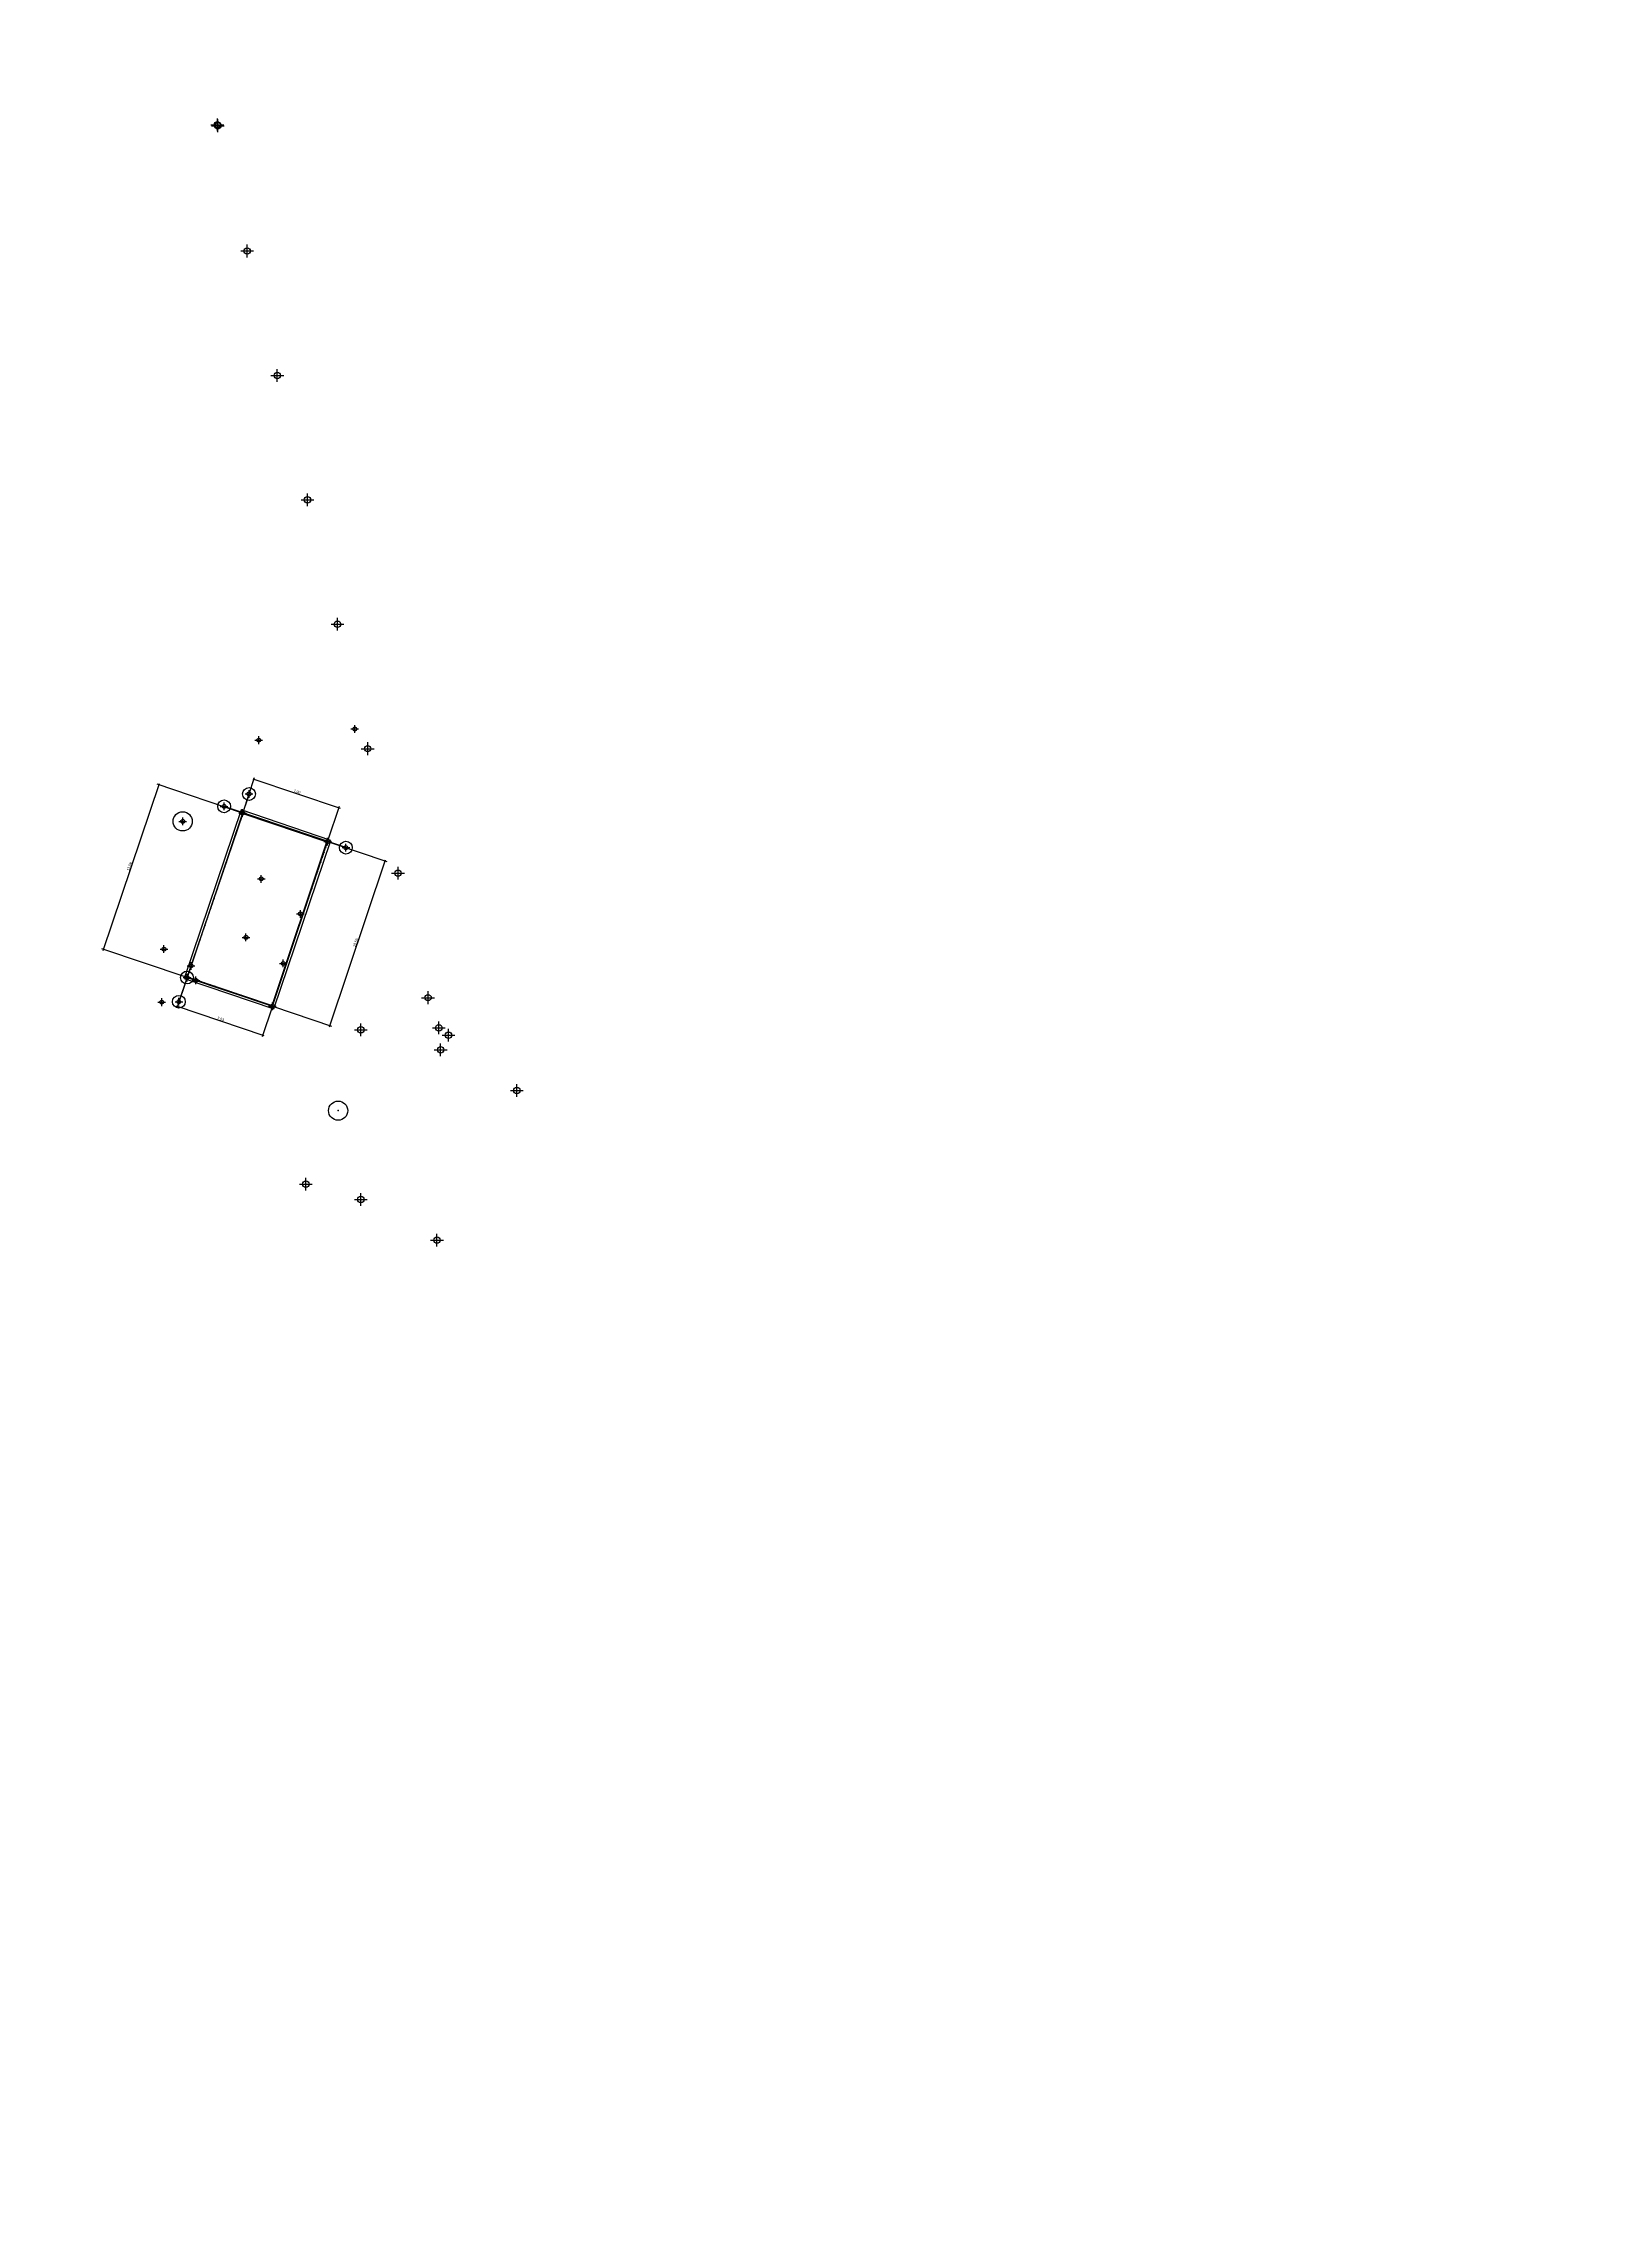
# Model space of a CAD drawing. Header units: metres. Extents: x -977055 to 805873, y -1033982 to 242021.
# Drawn here: x 815.2 to 936.4, y 557.4 to 727.7 of the extents above; entities that cross this region are included whole.
import ezdxf

# ---------------------------------------------------------------- set-up
doc = ezdxf.new("R2010")
doc.units = ezdxf.units.M
doc.header["$PDMODE"] = 32
doc.header["$PDSIZE"] = 1.5
doc.linetypes.add('OCULTA1', pattern=[0.15, 0.1, -0.05])
for name, color, linetype in [('linea 1', 1, 'Continuous'), ('puntos nov 7', 50, 'Continuous'), ('PUNTOS V', 4, 'Continuous'), ('V-NODE', 1, 'Continuous')]:
    doc.layers.add(name, color=color, linetype=linetype)
doc.layers.add('PDF2_area escolar', color=7, linetype='Continuous', true_color=0x989898)
doc.layers.add('PDF_Geometry', color=7, linetype='Continuous', true_color=0x797979)
doc.layers.get('PDF2_area escolar').off()
doc.styles.add('CITY2', font='stylu.ttf', dxfattribs={"height": 0.2})
doc.dimstyles.new('COTAS2', dxfattribs={"dimtxt": 0.02, "dimasz": 0.1, "dimexe": 0.15, "dimexo": 0.08, "dimgap": 0.05, "dimtad": 1, "dimzin": 0, "dimdsep": 46, "dimtxsty": 'CITY2', "dimblk": 'ARCHTICK', "dimcen": 1, "dimdle": 0.1, "dimclrd": 1, "dimclre": 1, "dimclrt": 2, "dimadec": 0, "dimazin": 0, "dimtfac": 1, "dimtofl": 0, "dimtmove": 0, "dimatfit": 3, "dimldrblk": 'ARCHTICK', "dimfxl": 0.18, "dimtolj": 1, "dimtzin": 0, "dimarcsym": 0})

# ---------------------------------------------------------------- blocks, each defined once
blk = doc.blocks.new('*U274')
at = {"color": 0, "linetype": 'ByBlock', "lineweight": -2, "transparency": 16777216}
for p, q in [((-1, 0), (1, 0)), ((0, -1), (0, 1))]:
    blk.add_line(p, q, dxfattribs=at)
blk.add_circle((0, 0), 0.5, dxfattribs=at)
blk = doc.blocks.new('*U367', base_point=(835.697, 638.643, 1046.722))
at = {"layer": 'V-NODE', "color": 50, "lineweight": -2, "xscale": 0.5, "yscale": 0.5, "zscale": 0.5}
blk.add_blockref('*U274', (835.697, 638.643, 1046.722), dxfattribs=at)
blk = doc.blocks.new('*U370', base_point=(839.989, 637.448, 1048.72))
at = {"layer": 'V-NODE', "color": 50, "lineweight": -2, "xscale": 0.5, "yscale": 0.5, "zscale": 0.5}
blk.add_blockref('*U274', (839.989, 637.448, 1048.72), dxfattribs=at)
blk = doc.blocks.new('*U373', base_point=(839.989, 650.698, 1048.72))
at = {"layer": 'V-NODE', "color": 50, "lineweight": -2, "xscale": 0.5, "yscale": 0.5, "zscale": 0.5}
blk.add_blockref('*U274', (839.989, 650.698, 1048.72), dxfattribs=at)
blk = doc.blocks.new('*U376', base_point=(846.088, 650.844, 1048.05))
at = {"layer": 'V-NODE', "color": 50, "lineweight": -2, "xscale": 0.5, "yscale": 0.5, "zscale": 0.5}
blk.add_blockref('*U274', (846.088, 650.844, 1048.05), dxfattribs=at)
blk = doc.blocks.new('*U379', base_point=(846.84, 650.275, 1048.517))
at = {"layer": 'V-NODE', "color": 50, "lineweight": -2, "xscale": 0.5, "yscale": 0.5, "zscale": 0.5}
blk.add_blockref('*U274', (846.84, 650.275, 1048.517), dxfattribs=at)
blk = doc.blocks.new('*U382', base_point=(846.231, 649.135, 1048.72))
at = {"layer": 'V-NODE', "color": 50, "lineweight": -2, "xscale": 0.5, "yscale": 0.5, "zscale": 0.5}
blk.add_blockref('*U274', (846.231, 649.135, 1048.72), dxfattribs=at)
blk = doc.blocks.new('*U385', base_point=(852.185, 645.955, 1048.72))
at = {"layer": 'V-NODE', "color": 50, "lineweight": -2, "xscale": 0.5, "yscale": 0.5, "zscale": 0.5}
blk.add_blockref('*U274', (852.185, 645.955, 1048.72), dxfattribs=at)
blk = doc.blocks.new('*U388', base_point=(845.943, 634.268, 1048.72))
at = {"layer": 'V-NODE', "color": 50, "lineweight": -2, "xscale": 0.5, "yscale": 0.5, "zscale": 0.5}
blk.add_blockref('*U274', (845.943, 634.268, 1048.72), dxfattribs=at)
blk = doc.blocks.new('*U391', base_point=(852.188, 645.95, 1052.02))
at = {"layer": 'V-NODE', "color": 50, "lineweight": -2, "xscale": 0.5, "yscale": 0.5, "zscale": 0.5}
blk.add_blockref('*U274', (852.188, 645.95, 1052.02), dxfattribs=at)
blk = doc.blocks.new('*U394', base_point=(845.942, 634.269, 1052.021))
at = {"layer": 'V-NODE', "color": 50, "lineweight": -2, "xscale": 0.5, "yscale": 0.5, "zscale": 0.5}
blk.add_blockref('*U274', (845.942, 634.269, 1052.021), dxfattribs=at)
blk = doc.blocks.new('*U544', base_point=(831.112, 711.531, 1028.201))
at = {"layer": 'V-NODE', "color": 50, "lineweight": -2, "xscale": 0.5, "yscale": 0.5, "zscale": 0.5}
blk.add_blockref('*U274', (831.112, 711.531, 1028.201), dxfattribs=at)
blk = doc.blocks.new('*U547', base_point=(828.788, 721.382, 1025.789))
at = {"layer": 'V-NODE', "color": 50, "lineweight": -2, "xscale": 0.5, "yscale": 0.5, "zscale": 0.5}
blk.add_blockref('*U274', (828.788, 721.382, 1025.789), dxfattribs=at)
blk = doc.blocks.new('*U550', base_point=(828.816, 721.313, 1025.927))
at = {"layer": 'V-NODE', "color": 50, "lineweight": -2, "xscale": 0.5, "yscale": 0.5, "zscale": 0.5}
blk.add_blockref('*U274', (828.816, 721.313, 1025.927), dxfattribs=at)
blk = doc.blocks.new('*U553', base_point=(833.469, 701.8, 1031.815))
at = {"layer": 'V-NODE', "color": 50, "lineweight": -2, "xscale": 0.5, "yscale": 0.5, "zscale": 0.5}
blk.add_blockref('*U274', (833.469, 701.8, 1031.815), dxfattribs=at)
blk = doc.blocks.new('*U556', base_point=(835.823, 692.088, 1035.064))
at = {"layer": 'V-NODE', "color": 50, "lineweight": -2, "xscale": 0.5, "yscale": 0.5, "zscale": 0.5}
blk.add_blockref('*U274', (835.823, 692.088, 1035.064), dxfattribs=at)
blk = doc.blocks.new('*U559', base_point=(838.177, 682.374, 1037.85))
at = {"layer": 'V-NODE', "color": 50, "lineweight": -2, "xscale": 0.5, "yscale": 0.5, "zscale": 0.5}
blk.add_blockref('*U274', (838.177, 682.374, 1037.85), dxfattribs=at)
blk = doc.blocks.new('*U562', base_point=(840.532, 672.654, 1040.706))
at = {"layer": 'V-NODE', "color": 50, "lineweight": -2, "xscale": 0.5, "yscale": 0.5, "zscale": 0.5}
blk.add_blockref('*U274', (840.532, 672.654, 1040.706), dxfattribs=at)
blk = doc.blocks.new('*U565', base_point=(842.898, 662.934, 1043.964))
at = {"layer": 'V-NODE', "color": 50, "lineweight": -2, "xscale": 0.5, "yscale": 0.5, "zscale": 0.5}
blk.add_blockref('*U274', (842.898, 662.934, 1043.964), dxfattribs=at)
blk = doc.blocks.new('*U568', base_point=(845.246, 653.204, 1047.043))
at = {"layer": 'V-NODE', "color": 50, "lineweight": -2, "xscale": 0.5, "yscale": 0.5, "zscale": 0.5}
blk.add_blockref('*U274', (845.246, 653.204, 1047.043), dxfattribs=at)
blk = doc.blocks.new('base')
at = {"layer": 'PDF_Geometry', "lineweight": 25, "extrusion": (-0.000787417, 0.063364, 0.99799), "elevation": 0.03}
for points in [[(-314.36, -197.29), (-299.6, -195.68), (-292.74, -194.19), (-282.66, -192.11), (-274.48, -190.36), (-258.04, -185.15), (-248.03, -180.61), (-240.54, -177.71), (-228.64, -174.04), (-222.73, -172.71), (-217.38, -171.04), (-209.93, -169.25), (-202.16, -164.76), (-196.2, -160.28), (-195.07, -159.82), (-178.09, -157.46), (-154.3, -156.61), (-136.67, -154.61), (-124.44, -153.16), (-118.07, -151.47), (-100.79, -146.65), (-80.95, -140.97), (-73.38, -139.33), (-61.69, -135.82), (-40.5, -131.6), (-37.73, -130.87), (-17.66, -129.44), (1.31, -127.46), (21.09, -124.93), (41.01, -122.83), (47.38, -123.46), (63.59, -123.19), (81.4, -124.31), (85.64, -96.07), (88.7, -66.39), (92.81, -40.78), (97.16, -22.39), (100.6, -1.56), (102.48, 8.32), (109.69, 37.36), (117.53, 76.62), (126.22, 115.64), (131.51, 149.59), (134.68, 173.97), (136.92, 195.59), (139.96, 229.68), (141.56, 250.68), (142.61, 271.37), (143.25, 283.21), (147.07, 312.94), (152.58, 355.63), (153.55, 396.04), (150.87, 418.02), (151.78, 438.64), (150.96, 458.03), (151.78, 438.64), (150.87, 418.02), (153.55, 396.04), (152.58, 355.63), (147.07, 312.94), (143.25, 283.21), (142.61, 271.37), (141.56, 250.68), (139.96, 229.68), (136.92, 195.59), (134.68, 173.97), (131.51, 149.59), (126.22, 115.64), (117.53, 76.62), (109.69, 37.36), (102.48, 8.32), (100.6, -1.56), (97.16, -22.39), (92.81, -40.78), (88.7, -66.39), (85.64, -96.07), (81.4, -124.31), (63.59, -123.19), (47.38, -123.46), (41.01, -122.83), (21.09, -124.93), (1.31, -127.46), (-17.66, -129.44), (-37.73, -130.87), (-40.5, -131.6), (-61.69, -135.82), (-73.38, -139.33), (-80.95, -140.97), (-100.79, -146.65), (-118.07, -151.47), (-124.44, -153.16), (-136.67, -154.61), (-154.3, -156.61), (-178.09, -157.46), (-195.07, -159.82), (-196.2, -160.28), (-202.16, -164.76), (-209.93, -169.25), (-217.38, -171.04), (-222.73, -172.71), (-228.64, -174.04), (-240.54, -177.71), (-248.03, -180.61), (-258.04, -185.15), (-274.48, -190.36), (-282.66, -192.11), (-292.74, -194.19), (-299.6, -195.68), (-314.36, -197.29), (-312.18, -178.45), (-309.15, -157.9), (-306.88, -132.9), (-305.82, -118), (-298.64, -78.8), (-291.06, -45.08), (-282.25, -15.12), (-275.64, 10.47), (-270.32, 33.9), (-263.82, 63.16), (-258.15, 86.41), (-284.42, 123.89)], [(8.56, 202.89), (65.66, 264.23), (104.99, 258.14), (106.87, 259.49), (108.31, 268.73), (119.23, 377.08), (117.81, 447.54)]]:
    blk.add_lwpolyline(points, dxfattribs=at)
blk = doc.blocks.new('*U5328')
at = {"color": 0, "linetype": 'ByBlock', "lineweight": -2, "transparency": 16777216}
for p, q in [((-1, 0), (1, 0)), ((0, -1), (0, 1))]:
    blk.add_line(p, q, dxfattribs=at)
blk.add_circle((0, 0), 0.5, dxfattribs=at)
blk = doc.blocks.new('*U5331', base_point=(825.779, 652.887, 1039.989))
at = {"layer": 'V-NODE', "lineweight": -2, "xscale": 0.3, "yscale": 0.3, "zscale": 0.3}
blk.add_blockref('*U5328', (825.779, 652.887, 1039.989), dxfattribs=at)
blk = doc.blocks.new('*U5332', base_point=(831.259, 669.118, 1040.022))
at = {"layer": 'V-NODE', "lineweight": -2, "xscale": 0.3, "yscale": 0.3, "zscale": 0.3}
blk.add_blockref('*U5328', (831.259, 669.118, 1040.022), dxfattribs=at)
blk = doc.blocks.new('*U5333', base_point=(829.313, 668.148, 1040.034))
at = {"layer": 'V-NODE', "lineweight": -2, "xscale": 0.3, "yscale": 0.3, "zscale": 0.3}
blk.add_blockref('*U5328', (829.313, 668.148, 1040.034), dxfattribs=at)
blk = doc.blocks.new('*U5334', base_point=(838.825, 664.925, 1040.018))
at = {"layer": 'V-NODE', "lineweight": -2, "xscale": 0.3, "yscale": 0.3, "zscale": 0.3}
blk.add_blockref('*U5328', (838.825, 664.925, 1040.018), dxfattribs=at)
blk = doc.blocks.new('*U5335', base_point=(839.523, 674.194, 1040.092))
at = {"layer": 'V-NODE', "lineweight": -2, "xscale": 0.3, "yscale": 0.3, "zscale": 0.3}
blk.add_blockref('*U5328', (839.523, 674.194, 1040.092), dxfattribs=at)
blk = doc.blocks.new('*U5336', base_point=(824.616, 657, 1039.279))
at = {"layer": 'V-NODE', "lineweight": -2, "xscale": 0.3, "yscale": 0.3, "zscale": 0.3}
blk.add_blockref('*U5328', (824.616, 657, 1039.279), dxfattribs=at)
blk = doc.blocks.new('*U5337', base_point=(832.02, 673.32, 1039.01))
at = {"layer": 'V-NODE', "lineweight": -2, "xscale": 0.3, "yscale": 0.3, "zscale": 0.3}
blk.add_blockref('*U5328', (832.02, 673.32, 1039.01), dxfattribs=at)
blk = doc.blocks.new('*U5340', base_point=(830.76, 667.626, 1037.524))
at = {"layer": 'V-NODE', "lineweight": -2, "xscale": 0.3, "yscale": 0.3, "zscale": 0.3}
blk.add_blockref('*U5328', (830.76, 667.626, 1037.524), dxfattribs=at)
blk = doc.blocks.new('*U5343', base_point=(832.219, 662.487, 1037.669))
at = {"layer": 'V-NODE', "lineweight": -2, "xscale": 0.3, "yscale": 0.3, "zscale": 0.3}
blk.add_blockref('*U5328', (832.219, 662.487, 1037.669), dxfattribs=at)
blk = doc.blocks.new('*U5346', base_point=(837.394, 665.393, 1037.514))
at = {"layer": 'V-NODE', "lineweight": -2, "xscale": 0.3, "yscale": 0.3, "zscale": 0.3}
blk.add_blockref('*U5328', (837.394, 665.393, 1037.514), dxfattribs=at)
blk = doc.blocks.new('*U5349', base_point=(826.078, 666.976, 1039.241))
at = {"layer": 'V-NODE', "lineweight": -2, "xscale": 0.3, "yscale": 0.3, "zscale": 0.3}
blk.add_blockref('*U5328', (826.078, 666.976, 1039.241), dxfattribs=at)
blk = doc.blocks.new('*U5350', base_point=(824.441, 652.856, 1039.386))
at = {"layer": 'V-NODE', "lineweight": -2, "xscale": 0.3, "yscale": 0.3, "zscale": 0.3}
blk.add_blockref('*U5328', (824.441, 652.856, 1039.386), dxfattribs=at)
blk = doc.blocks.new('*U5353', base_point=(826.418, 654.779, 1036.975))
at = {"layer": 'V-NODE', "lineweight": -2, "xscale": 0.3, "yscale": 0.3, "zscale": 0.3}
blk.add_blockref('*U5328', (826.418, 654.779, 1036.975), dxfattribs=at)
blk = doc.blocks.new('*U5356', base_point=(833.084, 652.542, 1037.605))
at = {"layer": 'V-NODE', "lineweight": -2, "xscale": 0.3, "yscale": 0.3, "zscale": 0.3}
blk.add_blockref('*U5328', (833.084, 652.542, 1037.605), dxfattribs=at)
blk = doc.blocks.new('*U5359', base_point=(833.936, 655.879, 1037.362))
at = {"layer": 'V-NODE', "lineweight": -2, "xscale": 0.3, "yscale": 0.3, "zscale": 0.3}
blk.add_blockref('*U5328', (833.936, 655.879, 1037.362), dxfattribs=at)
blk = doc.blocks.new('*U5362', base_point=(831.022, 657.917, 1037.476))
at = {"layer": 'V-NODE', "lineweight": -2, "xscale": 0.3, "yscale": 0.3, "zscale": 0.3}
blk.add_blockref('*U5328', (831.022, 657.917, 1037.476), dxfattribs=at)
blk = doc.blocks.new('*U5365', base_point=(835.269, 659.753, 1037.383))
at = {"layer": 'V-NODE', "lineweight": -2, "xscale": 0.3, "yscale": 0.3, "zscale": 0.3}
blk.add_blockref('*U5328', (835.269, 659.753, 1037.383), dxfattribs=at)
blk = doc.blocks.new('*U5368', base_point=(827.113, 654.558, 1037.579))
at = {"layer": 'V-NODE', "lineweight": -2, "xscale": 0.3, "yscale": 0.3, "zscale": 0.3}
blk.add_blockref('*U5328', (827.113, 654.558, 1037.579), dxfattribs=at)
blk = doc.blocks.new('*U5371', base_point=(826.737, 655.691, 1037.403))
at = {"layer": 'V-NODE', "lineweight": -2, "xscale": 0.3, "yscale": 0.3, "zscale": 0.3}
blk.add_blockref('*U5328', (826.737, 655.691, 1037.403), dxfattribs=at)
blk = doc.blocks.new('_ArchTick')
at = {"color": 0, "linetype": 'ByBlock', "const_width": 0.15}
blk.add_lwpolyline([(-0.5, -0.5), (0.5, 0.5)], dxfattribs=at)
blk = doc.blocks.new('*D5372')
at = {"color": 1, "lineweight": -2, "transparency": 16777216}
blk.add_line((819.86, 656.89), (824.26, 669.93), dxfattribs=at)
at = {"color": 1, "linetype": 'Continuous', "lineweight": -2, "transparency": 16777216}
for p, q in [((830.68, 667.65), (824.09, 669.88)), ((826.34, 654.8), (819.75, 657.03))]:
    blk.add_line(p, q, dxfattribs=at)
at = {"layer": 'Defpoints', "color": 0, "transparency": 16777216}
for p in [(824.23, 669.83), (830.76, 667.63, 1036.97), (826.42, 654.78, 1036.97)]:
    blk.add_point(p, dxfattribs=at)
at = {"color": 1, "lineweight": -2, "transparency": 16777216, "xscale": 0.1, "yscale": 0.1, "zscale": 0.1}
for p, rotation in [((824.23, 669.83), 71.32504095245592), ((819.89, 656.99), 251.3250409524559)]:
    blk.add_blockref('_ArchTick', p, dxfattribs=dict(at, rotation=rotation))
at = {"color": 2, "transparency": 16777216, "insert": (821.91, 663.46), "char_height": 0.2, "attachment_point": 5, "rotation": 71.325, "style": 'CITY2'}
blk.add_mtext('\\A1;13.56', dxfattribs=at)
blk = doc.blocks.new('*D5373')
at = {"color": 1, "linetype": 'Continuous', "lineweight": -2, "transparency": 16777216}
for p, q in [((830.79, 667.7), (831.7, 670.4)), ((837.42, 665.47), (838.33, 668.17))]:
    blk.add_line(p, q, dxfattribs=at)
at = {"color": 1, "lineweight": -2, "transparency": 16777216}
blk.add_line((831.55, 670.29), (838.38, 668), dxfattribs=at)
at = {"layer": 'Defpoints', "color": 0, "transparency": 16777216}
for p in [(838.28, 668.03), (830.76, 667.63, 1036.97), (837.39, 665.39, 1036.97)]:
    blk.add_point(p, dxfattribs=at)
at = {"color": 1, "lineweight": -2, "transparency": 16777216, "xscale": 0.1, "yscale": 0.1, "zscale": 0.1}
for p, rotation in [((831.65, 670.26), 161.3968011222553), ((838.28, 668.03), 341.3968011222552)]:
    blk.add_blockref('_ArchTick', p, dxfattribs=dict(at, rotation=rotation))
at = {"color": 2, "transparency": 16777216, "insert": (835.01, 669.3), "char_height": 0.2, "attachment_point": 5, "rotation": 341.3968, "style": 'CITY2'}
blk.add_mtext('\\A1;7.00', dxfattribs=at)
blk = doc.blocks.new('*D5374')
at = {"color": 1, "linetype": 'Continuous', "lineweight": -2, "transparency": 16777216}
for p, q in [((826.39, 654.7), (825.61, 652.38)), ((833.06, 652.47), (832.28, 650.14))]:
    blk.add_line(p, q, dxfattribs=at)
at = {"color": 1, "lineweight": -2, "transparency": 16777216}
blk.add_line((825.57, 652.56), (832.42, 650.25), dxfattribs=at)
at = {"layer": 'Defpoints', "color": 0, "transparency": 16777216}
for p in [(826.42, 654.78, 1036.97), (833.08, 652.54, 1036.97), (832.33, 650.29)]:
    blk.add_point(p, dxfattribs=at)
at = {"color": 1, "lineweight": -2, "transparency": 16777216, "xscale": 0.1, "yscale": 0.1, "zscale": 0.1}
for p, rotation in [((825.66, 652.52), 161.4442320885711), ((832.33, 650.29), 341.4442320885711)]:
    blk.add_blockref('_ArchTick', p, dxfattribs=dict(at, rotation=rotation))
at = {"color": 2, "transparency": 16777216, "insert": (829.04, 651.55), "char_height": 0.2, "attachment_point": 5, "rotation": 341.4442, "style": 'CITY2'}
blk.add_mtext('\\A1;7.03', dxfattribs=at)
blk = doc.blocks.new('*D5375')
at = {"color": 1, "linetype": 'Continuous', "lineweight": -2, "transparency": 16777216}
for p, q in [((837.47, 665.37), (842.02, 663.84)), ((833.16, 652.52), (837.71, 650.99))]:
    blk.add_line(p, q, dxfattribs=at)
at = {"color": 1, "lineweight": -2, "transparency": 16777216}
blk.add_line((837.54, 650.94), (841.91, 663.98), dxfattribs=at)
at = {"layer": 'Defpoints', "color": 0, "transparency": 16777216}
for p in [(837.39, 665.39, 1036.97), (841.88, 663.89), (833.08, 652.54, 1036.97)]:
    blk.add_point(p, dxfattribs=at)
at = {"color": 1, "lineweight": -2, "transparency": 16777216, "xscale": 0.1, "yscale": 0.1, "zscale": 0.1}
for p, rotation in [((841.88, 663.89), 71.45945050852293), ((837.57, 651.04), 251.459450508523)]:
    blk.add_blockref('_ArchTick', p, dxfattribs=dict(at, rotation=rotation))
at = {"color": 2, "transparency": 16777216, "insert": (839.58, 657.51), "char_height": 0.2, "attachment_point": 5, "rotation": 71.4595, "style": 'CITY2'}
blk.add_mtext('\\A1;13.55', dxfattribs=at)

msp = doc.modelspace()

# ---------------------------------------------------------------- linework, layer by layer
at = {"color": 3}
for p, q in [((831.259, 669.118), (825.779, 652.887)), ((838.825, 664.925), (829.313, 668.148))]:
    msp.add_line(p, q, dxfattribs=at)
at = {"color": 1, "elevation": 1036.975}
msp.add_lwpolyline([(826.418, 654.779), (833.084, 652.542), (837.394, 665.393), (830.76, 667.626), (826.418, 654.779)], dxfattribs=at)
at = {"color": 2}
for points, elevation in [([(830.78044, 667.59274), (826.43753, 654.83636)], 1036.975), ([(830.78041, 667.59275), (837.34656, 665.37734)], 1039.27), ([(833.05883, 652.59276), (837.34656, 665.37734)], 1036.975), ([(826.43753, 654.83636), (833.05883, 652.59276)], 1039.27)]:
    msp.add_lwpolyline(points, dxfattribs=dict(at, elevation=elevation))
at = {"color": 1, "elevation": 1036.975}
msp.add_lwpolyline([(837.3481, 665.38194), (837.3481, 665.38194), (837.3481, 665.38194), (837.3481, 665.38194)], close=True, dxfattribs=at)
at = {"color": 1}
for centre in [(831.259, 669.118), (829.313, 668.148), (838.825, 664.925), (826.41779, 654.779, 1036.975), (825.779, 652.887)]:
    msp.add_circle(centre, 0.5, dxfattribs=at)
msp.add_point((826.078, 666.976, 1039.241), dxfattribs=at)
at = {"layer": 'linea 1'}
msp.add_point((838.22235, 644.38117), dxfattribs=at)
at = {"layer": 'PUNTOS V', "elevation": 1039.27}
msp.add_lwpolyline([(826.18733, 654.7084), (833.19475, 652.33013), (837.66204, 665.4927), (830.65463, 667.87097)], close=True, dxfattribs=at)
at = {"layer": 'PUNTOS V', "linetype": 'OCULTA1', "elevation": 1039.27}
msp.add_lwpolyline([(826.441, 654.83351), (833.06964, 652.58379), (837.40837, 665.36759), (830.77974, 667.6173)], close=True, dxfattribs=at)

# ---------------------------------------------------------------- block references
at = {"layer": 'PDF2_area escolar'}
msp.add_blockref('base', (882.736, 1016.336, 999.038), dxfattribs=at)
at = {"layer": 'puntos nov 7'}
for name, p in [('*U547', (828.788, 721.382, 1025.789)), ('*U550', (828.816, 721.313, 1025.927)), ('*U544', (831.112, 711.531, 1028.201)), ('*U553', (833.469, 701.8, 1031.815)), ('*U556', (835.823, 692.088, 1035.064)), ('*U559', (838.177, 682.374, 1037.85)), ('*U562', (840.532, 672.654, 1040.706)), ('*U565', (842.898, 662.934, 1043.964)), ('*U568', (845.246, 653.204, 1047.043)), ('*U373', (839.989, 650.698, 1048.72)), ('*U376', (846.088, 650.844, 1048.05)), ('*U379', (846.84, 650.275, 1048.517)), ('*U382', (846.231, 649.135, 1048.72)), ('*U385', (852.185, 645.955, 1048.72)), ('*U391', (852.188, 645.95, 1052.02)), ('*U367', (835.697, 638.643, 1046.722)), ('*U370', (839.989, 637.448, 1048.72)), ('*U394', (845.942, 634.269, 1052.021)), ('*U388', (845.943, 634.268, 1048.72))]:
    msp.add_blockref(name, p, dxfattribs=at)
at = {"layer": 'V-NODE'}
for name, p in [('*U5337', (832.02, 673.32, 1039.01)), ('*U5335', (839.523, 674.194, 1040.092)), ('*U5333', (829.313, 668.148, 1040.034)), ('*U5340', (830.76, 667.626, 1037.524)), ('*U5332', (831.259, 669.118, 1040.022)), ('*U5349', (826.078, 666.976, 1039.241)), ('*U5346', (837.394, 665.393, 1037.514)), ('*U5334', (838.825, 664.925, 1040.018)), ('*U5343', (832.219, 662.487, 1037.669)), ('*U5365', (835.269, 659.753, 1037.383)), ('*U5362', (831.022, 657.917, 1037.476)), ('*U5336', (824.616, 657, 1039.279)), ('*U5371', (826.737, 655.691, 1037.403)), ('*U5359', (833.936, 655.879, 1037.362)), ('*U5353', (826.418, 654.779, 1036.975)), ('*U5368', (827.113, 654.558, 1037.579)), ('*U5350', (824.441, 652.856, 1039.386)), ('*U5331', (825.779, 652.887, 1039.989)), ('*U5356', (833.084, 652.542, 1037.605))]:
    msp.add_blockref(name, p, dxfattribs=at)

# ---------------------------------------------------------------- dimensions: what is measured, and where the dimension line sits
at = {"color": 1}
for p1, p2, distance, picture, middle in [((826.41779, 654.779, 1036.975), (830.76, 667.626, 1036.975), 6.89265, '*D5372', (821.91295, 663.45893)), ((830.76, 667.626, 1036.975), (837.394, 665.393, 1036.975), 2.78202, '*D5373', (835.01487, 669.29581)), ((833.084, 652.542, 1036.975), (837.394, 665.393, 1036.975), -4.72958, '*D5375', (839.5768, 657.51268)), ((826.418, 654.77963, 1036.975), (833.084, 652.542, 1036.975), -2.3796, '*D5374', (829.044, 651.55462))]:
    dim = msp.add_aligned_dim(p1=p1, p2=p2, distance=distance, dimstyle='COTAS2', dxfattribs=at)
    dim.commit()
    dim.dimension.update_dxf_attribs({"geometry": picture, "text_midpoint": middle})

doc.saveas('drawing.dxf')
